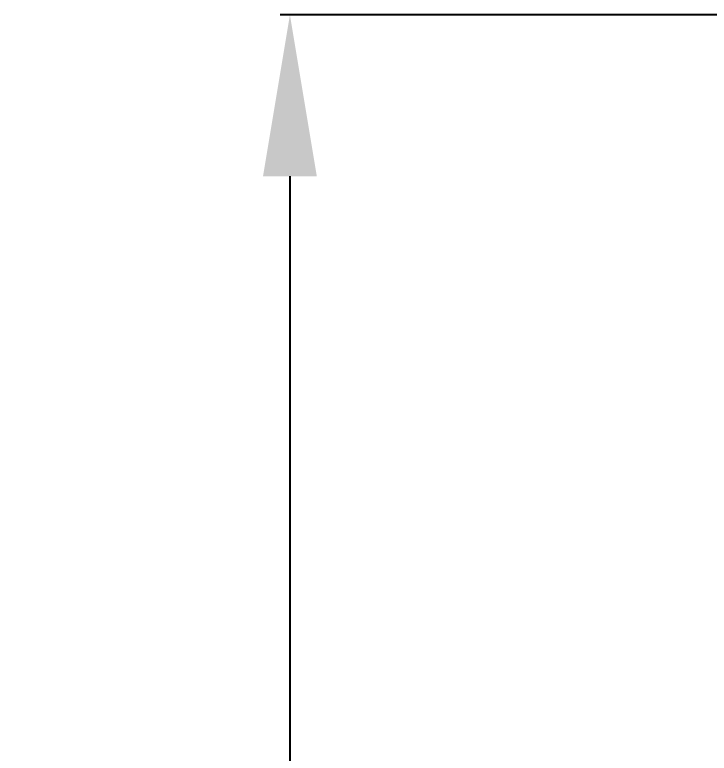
# Model space of a CAD drawing. Extents: x -12 to 107, y 8 to 106.
# Drawn here: x -12.18 to 0.72, y 70.78 to 84.5 of the extents above; entities that cross this region are included whole.
import ezdxf

# ---------------------------------------------------------------- set-up
doc = ezdxf.new("R2010")
doc.units = 0
doc.header["$MEASUREMENT"] = 0
doc.layers.get('0').update_dxf_attribs({"linetype": 'CONTINUOUS'})
doc.layers.get('Defpoints').update_dxf_attribs({"linetype": 'CONTINUOUS'})
doc.styles.get("Standard").update_dxf_attribs({"font": 'arial.ttf'})
doc.dimstyles.get("Standard").update_dxf_attribs({"dimtxt": 3, "dimasz": 3, "dimexe": 0.18, "dimexo": 0, "dimgap": 1, "dimtad": 0, "dimtih": 1, "dimtoh": 1, "dimzin": 0, "dimdsep": 46, "dimtxsty": 'Standard', "dimcen": 0.09, "dimadec": 0, "dimazin": 0, "dimtfac": 1, "dimtofl": 0, "dimtmove": 2, "dimatfit": 3, "dimfxl": 1, "dimtolj": 1, "dimtzin": 0, "dimarcsym": 0})

# ---------------------------------------------------------------- blocks, each defined once
blk = doc.blocks.new('*D167')
at = {"color": 0, "linetype": 'Continuous', "lineweight": -2, "transparency": 16777216}
for p, q in [((3.038, 84.5), (-7.249, 84.5)), ((-7.069, 81.5), (-7.069, 50.032)), ((-7.069, 13.5), (-7.069, 44.968)), ((3, 10.5), (-7.249, 10.5))]:
    blk.add_line(p, q, dxfattribs=at)
at = {"color": 0, "linetype": 'Continuous', "transparency": 16777216}
for points in [[(-7.569, 81.5), (-6.569, 81.5), (-7.069, 84.5)], [(-7.569, 13.5), (-6.569, 13.5), (-7.069, 10.5)]]:
    blk.add_solid(points, dxfattribs=at)
at = {"layer": 'Defpoints', "color": 0, "linetype": 'Continuous', "transparency": 16777216}
for p in [(3.038, 84.5), (-7.069, 10.5), (3, 10.5)]:
    blk.add_point(p, dxfattribs=at)
at = {"color": 0, "linetype": 'Continuous', "transparency": 16777216, "insert": (-7.069, 47.5), "char_height": 3, "attachment_point": 5}
blk.add_mtext('\\A1;74.00', dxfattribs=at)

msp = doc.modelspace()

# ---------------------------------------------------------------- dimensions: what is measured, and where the dimension line sits
at = {"linetype": 'Continuous'}
dim = msp.add_linear_dim(base=(-7.069134, 10.5), p1=(3.0381, 84.5), p2=(3, 10.5), angle=90, dimstyle='Standard', dxfattribs=at)
dim.commit()
dim.dimension.update_dxf_attribs({"geometry": '*D167', "text_midpoint": (-7.069134, 47.5)})

doc.saveas('drawing.dxf')
